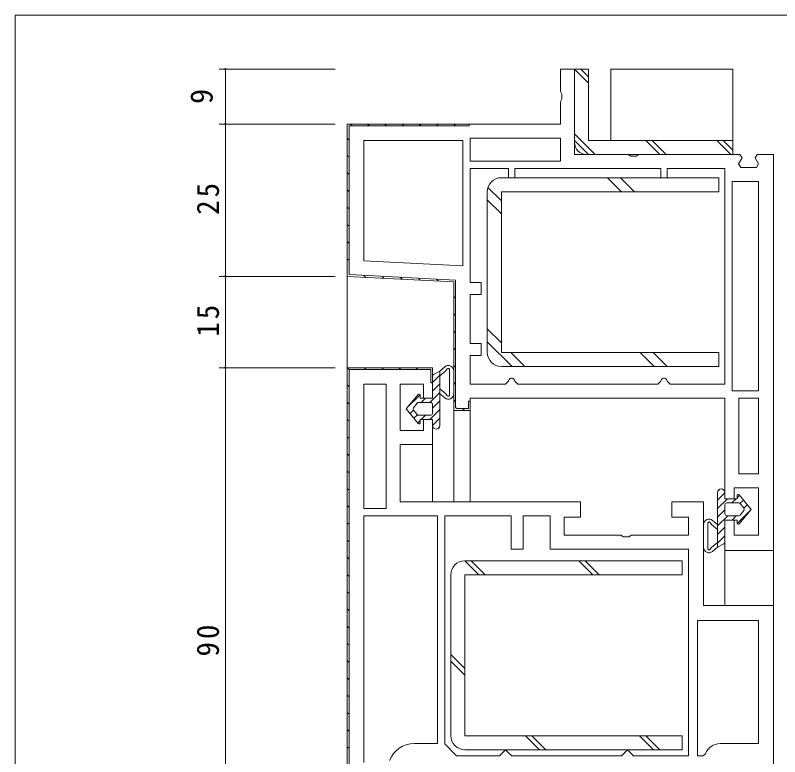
# Model space of a CAD drawing. Units: millimetres on the paper. Extents: x -420 to 373, y -297 to 267.
# Drawn here: x -417.7 to -292.2, y 142.7 to 264.4 of the extents above; entities that cross this region are included whole.
import ezdxf
from ezdxf.enums import TextEntityAlignment as Align

# ---------------------------------------------------------------- set-up
doc = ezdxf.new("R2010")
doc.units = ezdxf.units.MM
for name, color, linetype, lineweight in [('0-1_YKK_ZWAK', 7, 'Continuous', 9), ('0-3_YKK_12', 2, 'Continuous', 9), ('0-4_YKK_D', 6, 'Continuous', 9), ('0-6_YKK_13', 4, 'Continuous', 9), ('0-7_YKK_11', 7, 'Continuous', 9)]:
    doc.layers.add(name, color=color, linetype=linetype, lineweight=lineweight)
doc.styles.add('ＭＳ ゴシック', font='')
doc.styles.get('ＭＳ ゴシック').set_extended_font_data('MS Gothic')

msp = doc.modelspace()

# ---------------------------------------------------------------- linework, layer by layer
at = {"layer": '0-1_YKK_ZWAK'}
for p in [(-417.7, -260.6), (352.3, 264.4)]:
    msp.add_line(p, (-417.7, 264.4), dxfattribs=at)
at = {"layer": '0-3_YKK_12'}
for p, q in [((-363.208, 222.013), (-363.208, 2.743)), ((-345.708, 200.038), (-345.708, 184.538)), ((-343.008, 200.038), (-343.008, 184.538)), ((-349.208, 194.438), (-349.208, 184.538)), ((-301.208, 177.038), (-301.208, 167.538)), ((-293.208, 177.038), (-293.208, 2.743))]:
    msp.add_line(p, q, dxfattribs=at)
at = {"layer": '0-4_YKK_D'}
for p, q in [((-365.202, 255.538), (-384.208, 255.538)), ((-383.208, 255.538), (-383.208, 246.538)), ((-365.202, 246.538), (-384.208, 246.538)), ((-365.202, 246.538), (-384.208, 246.538)), ((-383.208, 246.538), (-383.208, 221.538)), ((-365.202, 221.538), (-384.208, 221.538)), ((-365.202, 221.538), (-384.208, 221.538)), ((-383.208, 221.538), (-383.208, 206.538)), ((-365.202, 206.538), (-384.208, 206.538)), ((-365.202, 206.538), (-384.208, 206.538)), ((-383.208, 206.538), (-383.208, 116.538))]:
    msp.add_line(p, q, dxfattribs=at)
for centre, start, end in [((-383.208, 255.538), 90, 270), ((-383.208, 255.538), 270, 90), ((-383.208, 246.538), 90, 270), ((-383.208, 246.538), 90, 270), ((-383.208, 246.538), 270, 90), ((-383.208, 246.538), 270, 90), ((-383.208, 221.538), 90, 270), ((-383.208, 221.538), 90, 270), ((-383.208, 221.538), 270, 90), ((-383.208, 221.538), 270, 90), ((-383.208, 206.538), 90, 270), ((-383.208, 206.538), 90, 270), ((-383.208, 206.538), 270, 90), ((-383.208, 206.538), 270, 90)]:
    msp.add_arc(centre, 0.106, start, end, dxfattribs=at)
at = {"layer": '0-6_YKK_13'}
for p, q in [((-325.908, 255.538), (-323.608, 255.538)), ((-325.908, 243.538), (-325.908, 255.538)), ((-325.908, 255.538), (-323.608, 253.238)), ((-324.846, 255.538), (-323.608, 254.3)), ((-323.608, 255.538), (-323.608, 243.838)), ((-319.908, 255.538), (-319.908, 243.838)), ((-325.908, 244.932), (-322.513, 241.538)), ((-325.908, 243.871), (-323.575, 241.538)), ((-323.608, 243.838), (-299.908, 243.838)), ((-314.208, 243.838), (-311.908, 241.538)), ((-313.146, 243.838), (-310.846, 241.538)), ((-302.54, 243.838), (-300.24, 241.538)), ((-301.479, 243.838), (-299.908, 242.267)), ((-299.908, 243.838), (-299.908, 241.538)), ((-299.908, 241.538), (-323.908, 241.538)), ((-320.482, 237.738), (-318.181, 235.438)), ((-318.359, 237.738), (-316.058, 235.438)), ((-340.098, 236.142), (-337.908, 233.953)), ((-340.208, 209.037), (-340.208, 235.437)), ((-340.208, 234.13), (-337.908, 231.829)), ((-340.208, 212.918), (-337.908, 210.618)), ((-340.208, 210.795), (-336.15, 206.737)), ((-336.327, 209.037), (-334.027, 206.737)), ((-315.115, 209.038), (-312.815, 206.738)), ((-312.992, 209.038), (-310.692, 206.738)), ((-348.008, 205.205), (-347.028, 206.033)), ((-348.007, 197.038), (-348.008, 206.005)), ((-346.408, 202.043), (-346.408, 206.25)), ((-345.707, 202.276), (-345.708, 206.01)), ((-349.208, 204.125), (-348.008, 205.325)), ((-349.208, 205.166), (-349.207, 201.538)), ((-349.208, 202.711), (-348.008, 203.911)), ((-353.507, 199.788), (-351.566, 202.164)), ((-353.343, 199.989), (-351.222, 202.11)), ((-349.666, 200.838), (-348.007, 202.496)), ((-348.008, 203.08), (-347.028, 202.253)), ((-348.007, 202.281), (-347.187, 201.587)), ((-351.474, 200.838), (-349.507, 200.838)), ((-351.207, 202.036), (-351.207, 201.538)), ((-351.207, 201.538), (-349.207, 201.538)), ((-351.08, 200.838), (-350.38, 201.538)), ((-349.207, 199.882), (-348.007, 201.082)), ((-353.507, 199.788), (-351.566, 197.412)), ((-352.888, 199.03), (-352.319, 199.598)), ((-351.706, 200.728), (-352.319, 199.978)), ((-352.319, 199.598), (-351.706, 198.848)), ((-349.637, 198.038), (-348.007, 199.668)), ((-349.207, 200.538), (-349.207, 199.038)), ((-352.252, 198.252), (-351.682, 198.822)), ((-349.507, 198.738), (-351.474, 198.738)), ((-351.051, 198.038), (-350.351, 198.738)), ((-351.616, 197.473), (-351.207, 197.882)), ((-351.207, 198.038), (-351.207, 197.54)), ((-351.207, 198.038), (-349.207, 198.038)), ((-349.207, 198.038), (-349.207, 197.038)), ((-349.206, 197.055), (-348.007, 198.254)), ((-348.351, 196.495), (-348.064, 196.782)), ((-302.408, 186.038), (-302.407, 177.071)), ((-301.209, 186.021), (-302.408, 184.822)), ((-302.064, 186.581), (-302.351, 186.294)), ((-301.208, 185.038), (-301.208, 186.038)), ((-300.778, 185.038), (-302.408, 183.408)), ((-299.208, 185.038), (-301.208, 185.038)), ((-299.364, 185.038), (-300.064, 184.338)), ((-298.799, 185.603), (-299.208, 185.194)), ((-299.208, 185.038), (-299.208, 185.536)), ((-296.908, 183.288), (-298.849, 185.664)), ((-298.163, 184.825), (-298.733, 184.254)), ((-301.208, 182.538), (-301.208, 184.038)), ((-300.908, 184.338), (-298.941, 184.338)), ((-296.908, 183.288), (-298.849, 180.912)), ((-298.096, 183.478), (-298.709, 184.228)), ((-297.527, 184.046), (-298.096, 183.478)), ((-301.208, 183.194), (-302.408, 181.994)), ((-300.749, 182.238), (-302.408, 180.58)), ((-298.941, 182.238), (-300.908, 182.238)), ((-299.335, 182.238), (-300.035, 181.538)), ((-297.072, 183.087), (-299.193, 180.966)), ((-298.709, 182.348), (-298.096, 183.098)), ((-304.708, 180.8), (-304.707, 177.066)), ((-304.007, 181.033), (-304.007, 176.826)), ((-302.407, 179.996), (-303.392, 180.823)), ((-302.408, 180.795), (-303.233, 181.489)), ((-299.208, 181.538), (-301.208, 181.538)), ((-301.207, 177.91), (-301.208, 181.538)), ((-299.208, 181.04), (-299.208, 181.538)), ((-301.208, 180.365), (-302.407, 179.165)), ((-301.207, 178.951), (-302.407, 177.751)), ((-302.407, 177.871), (-303.391, 177.044)), ((-341.625, 172.537), (-343.925, 174.837)), ((-343.908, 174.837), (-308.208, 174.838)), ((-340.563, 172.537), (-342.863, 174.837)), ((-322.887, 172.538), (-325.187, 174.838)), ((-321.825, 172.538), (-324.125, 174.838)), ((-308.208, 174.838), (-308.208, 172.538)), ((-346.207, 146.137), (-346.208, 172.537)), ((-308.208, 172.538), (-343.908, 172.537)), ((-343.908, 172.537), (-343.907, 146.137)), ((-343.908, 157.143), (-346.208, 159.443)), ((-343.907, 156.082), (-346.208, 158.382)), ((-343.907, 146.137), (-308.207, 146.138)), ((-331.663, 143.838), (-333.963, 146.138)), ((-330.602, 143.838), (-332.902, 146.138)), ((-312.926, 143.838), (-315.225, 146.138)), ((-311.864, 143.838), (-314.164, 146.138)), ((-308.207, 146.138), (-308.207, 143.838)), ((-308.207, 143.838), (-343.907, 143.837))]:
    msp.add_line(p, q, dxfattribs=at)
for points in [[(-319.908, 255.538), (-299.908, 255.538), (-299.908, 243.838)], [(-337.908, 237.737), (-302.208, 237.738), (-302.208, 235.438), (-337.908, 235.437), (-337.908, 209.037), (-302.208, 209.038), (-302.207, 206.738), (-337.907, 206.737)], [(-349.053, 205.428), (-348.008, 206.005), (-347.187, 206.699)], [(-301.362, 177.648), (-302.407, 177.071), (-303.233, 176.377)]]:
    msp.add_lwpolyline(points, dxfattribs=at)
for centre, radius, start, end in [((-323.908, 243.538), 2, 180, 270), ((-337.908, 235.437), 2.3, 90.00151, 180.00151), ((-337.908, 209.037), 2.3, 180.00151, 270.00151), ((-346.604, 206.013), 0.897, 359.80255, 130.11365), ((-347.672, 206.798), 1, 310.04936, 332.44691), ((-346.608, 206.243), 0.2, 334.72615, 152.44691), ((-348.908, 205.166), 0.3, 118.8896, 180.00302), ((-351.41, 202.036), 0.202, 0.00302, 140.75041), ((-346.607, 202.276), 0.9, 229.95668, 0.00302), ((-347.672, 201.488), 1, 27.55913, 49.95668), ((-346.608, 202.043), 0.2, 207.55913, 25.27989), ((-351.474, 200.538), 0.3, 90.00302, 140.75041), ((-349.507, 200.538), 0.3, 0.00302, 90.00302), ((-352.087, 199.788), 0.3, 140.75041, 219.25562), ((-351.474, 199.038), 0.3, 219.25562, 270.00302), ((-349.507, 199.038), 0.3, 270.00302, 0.00302), ((-351.409, 197.54), 0.202, 219.25562, 0.00302), ((-348.607, 197.038), 0.6, 180.00302, 0.00302), ((-301.808, 186.038), 0.6, 0.00302, 180.00302), ((-299.006, 185.536), 0.202, 39.25562, 180.00302), ((-300.908, 184.038), 0.3, 90.00302, 180.00302), ((-298.941, 184.038), 0.3, 39.25562, 90.00302), ((-298.328, 183.288), 0.3, 320.75041, 39.25562), ((-300.908, 182.538), 0.3, 180.00302, 270.00302), ((-298.941, 182.538), 0.3, 270.00302, 320.75041), ((-303.811, 180.803), 0.897, 49.89241, 180.20349), ((-303.807, 181.033), 0.2, 27.55913, 205.27989), ((-302.752, 181.572), 0.986, 206.94604, 229.50815), ((-299.005, 181.04), 0.202, 180.00302, 320.75041), ((-303.811, 177.063), 0.897, 179.80255, 310.11365), ((-302.751, 176.294), 0.986, 130.49794, 153.06003), ((-301.507, 177.91), 0.3, 298.8896, 0.00302), ((-303.807, 176.833), 0.2, 154.72615, 332.44691), ((-343.908, 172.537), 2.3, 90.00151, 180.00151), ((-343.907, 146.137), 2.3, 180.00151, 270.00151)]:
    msp.add_arc(centre, radius, start, end, dxfattribs=at)
at = {"layer": '0-7_YKK_11'}
for p, q in [((-362.708, 246.538), (-343.208, 246.538)), ((-362.693, 246.538), (-362.393, 246.238)), ((-359.864, 246.538), (-359.564, 246.238)), ((-357.036, 246.538), (-356.736, 246.238)), ((-354.208, 246.538), (-353.908, 246.238)), ((-351.379, 246.538), (-351.079, 246.238)), ((-348.551, 246.538), (-348.251, 246.238)), ((-345.722, 246.538), (-345.422, 246.238)), ((-343.208, 246.538), (-343.208, 246.238)), ((-363.208, 244.224), (-362.908, 243.924)), ((-344.208, 243.838), (-344.208, 223.246)), ((-363.208, 241.396), (-362.908, 241.096)), ((-328.208, 240.438), (-343.008, 240.438)), ((-363.208, 238.567), (-362.908, 238.267)), ((-301.208, 203.838), (-301.208, 239.238)), ((-300.008, 202.738), (-300.008, 237.138)), ((-363.208, 235.739), (-362.908, 235.439)), ((-363.208, 232.911), (-362.908, 232.611)), ((-363.208, 230.082), (-362.908, 229.782)), ((-363.208, 227.254), (-362.908, 226.954)), ((-363.208, 224.425), (-362.908, 224.125)), ((-360.478, 221.695), (-360.161, 221.378)), ((-357.493, 221.539), (-357.176, 221.222)), ((-354.508, 221.383), (-354.191, 221.065)), ((-351.523, 221.226), (-351.206, 220.909)), ((-348.538, 221.07), (-348.221, 220.753)), ((-345.708, 218.239), (-345.408, 217.939)), ((-345.708, 215.411), (-345.408, 215.111)), ((-345.708, 212.582), (-345.408, 212.282)), ((-345.708, 209.754), (-345.408, 209.454)), ((-363.061, 206.392), (-362.849, 206.179)), ((-360.379, 206.538), (-360.079, 206.238)), ((-357.551, 206.538), (-357.251, 206.238)), ((-354.722, 206.538), (-354.422, 206.238)), ((-351.894, 206.538), (-351.594, 206.238)), ((-345.708, 206.925), (-345.408, 206.625)), ((-363.208, 203.71), (-362.908, 203.41)), ((-356.808, 203.838), (-356.808, 183.438)), ((-349.508, 204.152), (-349.394, 204.038)), ((-345.708, 204.097), (-345.408, 203.797)), ((-363.208, 200.881), (-362.908, 200.581)), ((-345.708, 201.268), (-345.408, 200.968)), ((-298.908, 189.138), (-298.908, 201.538)), ((-345.208, 199.838), (-343.308, 199.838)), ((-344.277, 199.838), (-343.977, 199.538)), ((-363.208, 198.053), (-362.908, 197.753)), ((-363.208, 195.224), (-362.908, 194.924)), ((-363.208, 192.396), (-362.908, 192.096)), ((-363.208, 189.567), (-362.908, 189.267)), ((-363.208, 186.739), (-362.908, 186.439)), ((-363.208, 183.911), (-362.908, 183.611)), ((-360.508, 141.738), (-360.508, 182.238)), ((-347.208, 182.238), (-347.208, 144.791)), ((-363.208, 181.082), (-362.908, 180.782)), ((-363.208, 178.254), (-362.908, 177.954)), ((-363.208, 175.425), (-362.908, 175.125)), ((-363.208, 172.597), (-362.908, 172.297)), ((-363.208, 169.769), (-362.908, 169.469)), ((-363.208, 166.94), (-362.908, 166.64)), ((-305.708, 142.838), (-305.708, 165.038)), ((-363.208, 164.112), (-362.908, 163.812)), ((-363.208, 161.283), (-362.908, 160.983)), ((-363.208, 158.455), (-362.908, 158.155)), ((-363.208, 155.626), (-362.908, 155.326)), ((-363.208, 152.798), (-362.908, 152.498)), ((-363.208, 149.969), (-362.908, 149.669)), ((-363.208, 147.141), (-362.908, 146.841)), ((-363.208, 144.313), (-362.908, 144.013))]:
    msp.add_line(p, q, dxfattribs=at)
for points in [[(-293.208, 241.538), (-293.208, 176.538), (-301.208, 176.538), (-301.208, 181.538), (-299.708, 181.538), (-299.708, 179.038), (-295.708, 179.038), (-295.708, 186.838), (-299.708, 186.838), (-299.708, 185.038), (-301.208, 185.038), (-301.208, 201.538), (-343.008, 201.538), (-343.008, 199.538), (-345.708, 199.538), (-345.708, 220.621), (-363.208, 221.538), (-363.208, 246.538), (-328.208, 246.538), (-328.208, 250.172), (-327.958, 250.605), (-327.958, 251.471), (-328.208, 251.904), (-328.208, 255.538), (-325.908, 255.538), (-325.908, 241.538), (-317.074, 241.538), (-316.641, 241.288), (-315.775, 241.288), (-315.342, 241.538), (-298.73, 241.538), (-298.367, 240.975), (-298.948, 240.002), (-298.586, 239.438), (-296.03, 239.438), (-295.667, 240.002), (-296.248, 240.975), (-295.886, 241.538)], [(-344.208, 243.838), (-344.208, 223.246), (-360.508, 224.1), (-360.508, 243.838)], [(-328.208, 240.438), (-343.008, 240.438), (-343.008, 244.238), (-328.208, 244.238)], [(-300.008, 202.738), (-300.008, 237.138), (-295.708, 237.138), (-295.708, 202.738)], [(-356.808, 203.838), (-356.808, 183.438), (-360.508, 183.438), (-360.508, 203.838)], [(-298.908, 189.138), (-298.908, 201.538), (-295.708, 201.538), (-295.708, 189.138)], [(-347.208, 182.238), (-347.208, 144.791), (-345.255, 142.838), (-338.208, 142.838), (-337.708, 143.338), (-337.208, 143.838), (-336.708, 143.338), (-336.208, 142.838), (-318.208, 142.838), (-317.708, 143.338), (-317.208, 143.838), (-316.708, 143.338), (-316.208, 142.838), (-307.208, 142.838), (-307.208, 176.738), (-329.908, 176.738), (-329.908, 182.238), (-334.308, 182.238), (-334.308, 176.738), (-336.308, 176.738), (-336.308, 182.238)]]:
    msp.add_lwpolyline(points, close=True, dxfattribs=at)
for points in [[(-343.208, 246.238), (-362.908, 246.238), (-362.908, 221.823), (-345.408, 220.906), (-345.408, 200.038), (-345.208, 199.838)], [(-301.208, 203.838), (-301.208, 239.238), (-310.708, 239.238), (-310.708, 237.738), (-311.708, 237.738), (-311.708, 239.238), (-335.708, 239.238), (-335.708, 237.738), (-336.708, 237.738), (-336.708, 239.238), (-343.008, 239.238), (-343.008, 220.538), (-341.208, 220.538), (-341.208, 218.538), (-343.008, 218.538), (-343.008, 210.538), (-341.208, 210.538), (-341.208, 208.538), (-343.008, 208.538), (-343.008, 203.838), (-337.208, 203.838), (-336.708, 204.338)], [(-363.208, 206.538), (-363.208, 116.538), (-355.208, 116.538), (-355.208, 121.538), (-356.708, 121.538), (-356.708, 119.238), (-360.508, 119.238), (-360.508, 126.838), (-356.708, 126.838), (-356.708, 125.038), (-355.208, 125.038), (-355.208, 131.538), (-353.318, 134.811), (-353.449, 135.038), (-355.208, 135.038), (-355.208, 137.538), (-354.135, 141.113)], [(-293.208, 136.538), (-293.208, 167.538), (-304.708, 167.538), (-304.708, 184.538), (-309.908, 184.538), (-309.908, 182.038), (-307.208, 182.038), (-307.208, 179.038), (-316.542, 179.038), (-316.975, 178.788), (-317.841, 178.788), (-318.274, 179.038), (-327.608, 179.038), (-327.608, 182.038), (-324.908, 182.038), (-324.908, 184.538), (-354.508, 184.538), (-354.508, 193.938), (-349.208, 193.938), (-349.208, 198.038), (-350.708, 198.038), (-350.708, 196.238), (-354.508, 196.238), (-354.508, 203.838), (-350.708, 203.838), (-350.708, 201.538), (-349.208, 201.538), (-349.208, 206.538), (-363.208, 206.538)], [(-355.208, 117.038), (-355.208, 119.038), (-355.508, 119.038), (-355.508, 116.838), (-362.908, 116.838), (-362.908, 206.238), (-349.508, 206.238), (-349.508, 204.038), (-349.208, 204.038), (-349.208, 206.038)], [(-335.708, 204.338), (-335.208, 203.838), (-312.208, 203.838), (-311.708, 204.338)], [(-310.708, 204.338), (-310.208, 203.838), (-301.208, 203.838)], [(-345.208, 199.838), (-343.308, 199.838), (-343.308, 201.038), (-343.008, 201.038)], [(-360.508, 141.738), (-360.508, 182.238), (-348.408, 182.238), (-348.408, 144.838), (-352.22, 144.838)], [(-305.708, 142.838), (-305.708, 165.038), (-295.708, 165.038), (-295.708, 144.838), (-302.008, 144.838)], [(-304.365, 143.171), (-304.836, 142.838), (-305.708, 142.838)]]:
    msp.add_lwpolyline(points, dxfattribs=at)
for centre, radius, start, end in [((-336.208, 204.338), 0.5, 359.99998, 180), ((-311.208, 204.338), 0.5, 359.99998, 180), ((-352.22, 140.538), 4.3, 89.99997, 159.25763), ((-302.008, 142.338), 2.5, 90, 160.52876)]:
    msp.add_arc(centre, radius, start, end, dxfattribs=at)

# ---------------------------------------------------------------- texts
at = {"layer": '0-4_YKK_D', "color": 3, "style": 'ＭＳ ゴシック'}
msp.add_text('9', height=3.666, rotation=90, dxfattribs=at).set_placement((-384.208, 249.838), align=Align.BOTTOM_LEFT)
at = {"layer": '0-4_YKK_D', "color": 3, "char_height": 3.666, "attachment_point": 7, "rotation": 90, "style": 'ＭＳ ゴシック'}
for s, insert in [('\\T1.21;\\W0.95;25', (-384.208, 231.638)), ('\\T1.21;\\W0.95;15', (-384.208, 211.638)), ('\\T1.21;\\W0.95;90', (-384.208, 159.138))]:
    msp.add_mtext(s, dxfattribs=dict(at, insert=insert))

doc.saveas('drawing.dxf')
